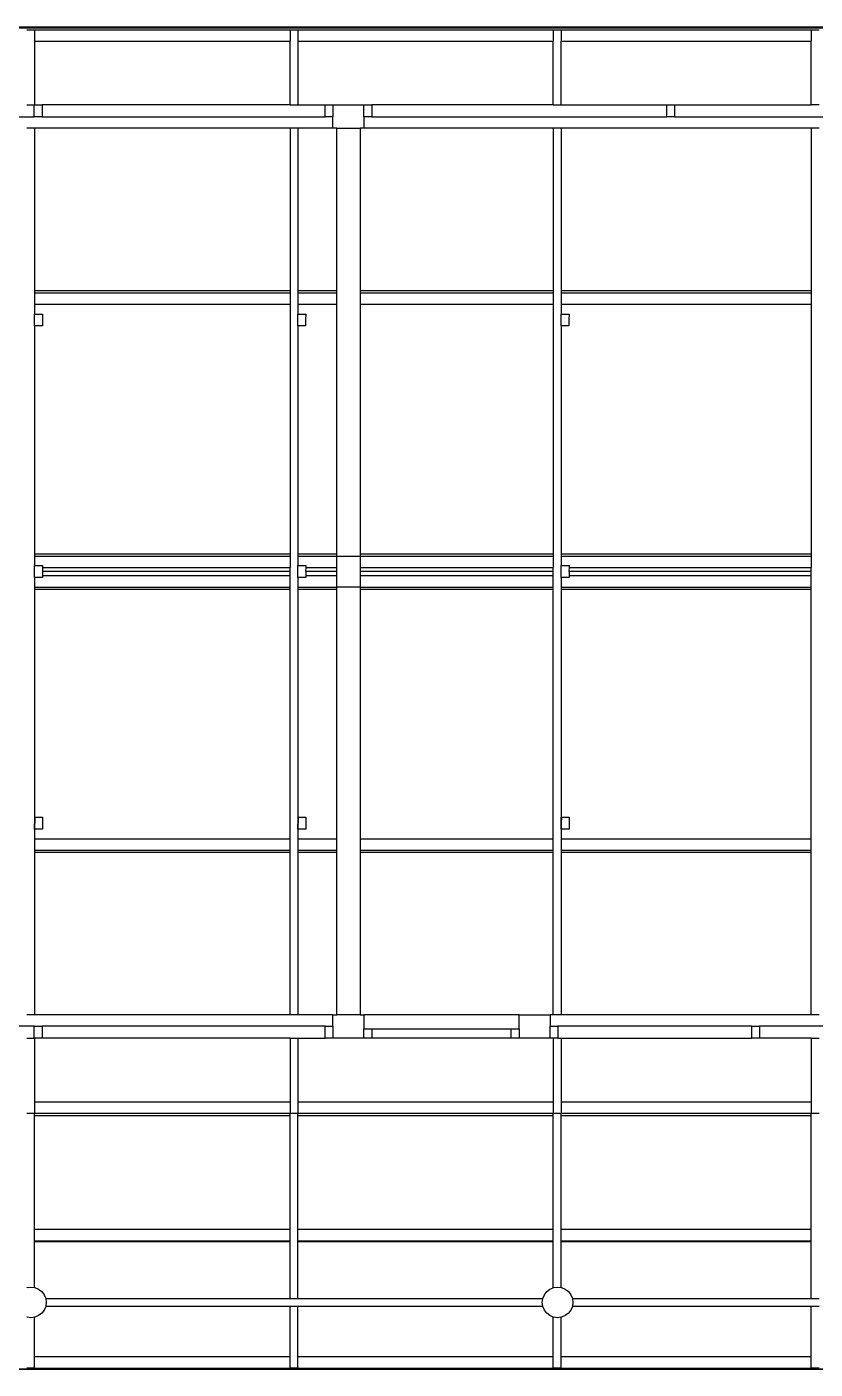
# Model space of a CAD drawing. Header units: metres. Extents: x 258817 to 259192, y 1878716 to 1878911.
# Drawn here: x 259021.87 to 259026.95, y 1878900.91 to 1878909.57 of the extents above; entities that cross this region are included whole.
import ezdxf

# ---------------------------------------------------------------- set-up
doc = ezdxf.new("R2010")
doc.units = ezdxf.units.M
doc.header["$MEASUREMENT"] = 0
doc.layers.add('SectionCutEdges', color=1, linetype='Continuous')

msp = doc.modelspace()

# ---------------------------------------------------------------- linework, layer by layer
for p, q in [((259011.66104, 1878909.57162), (259032.34104, 1878909.57162)), ((259011.66104, 1878909.5663), (259032.34104, 1878909.5663)), ((259021.87181, 1878909.55279), (259021.92261, 1878909.55279)), ((259021.92261, 1878909.55279), (259021.92261, 1878909.47934)), ((259021.92261, 1878909.55279), (259023.56931, 1878909.55279)), ((259023.56931, 1878909.55279), (259023.62011, 1878909.55279)), ((259023.56931, 1878909.55279), (259023.56931, 1878909.47934)), ((259023.62011, 1878909.55279), (259023.62011, 1878909.47934)), ((259023.62011, 1878909.55279), (259025.26681, 1878909.55279)), ((259025.26681, 1878909.55279), (259025.31761, 1878909.55279)), ((259025.26681, 1878909.55279), (259025.26681, 1878909.47934)), ((259025.31761, 1878909.55279), (259025.31761, 1878909.47934)), ((259025.31761, 1878909.55279), (259026.9292, 1878909.55279)), ((259026.9292, 1878909.55279), (259026.98, 1878909.55279)), ((259026.9292, 1878909.55279), (259026.9292, 1878909.47934)), ((259021.92261, 1878909.47934), (259023.56931, 1878909.47934)), ((259021.92261, 1878909.47934), (259021.92261, 1878909.06757)), ((259023.56931, 1878909.06757), (259023.56931, 1878909.47934)), ((259023.62011, 1878909.47934), (259025.26681, 1878909.47934)), ((259023.62011, 1878909.47934), (259023.62011, 1878909.06757)), ((259025.26681, 1878909.06757), (259025.26681, 1878909.47934)), ((259025.31761, 1878909.47934), (259026.9292, 1878909.47934)), ((259025.31761, 1878909.06757), (259025.31761, 1878909.47934)), ((259026.9292, 1878909.06757), (259026.9292, 1878909.47934)), ((259021.87181, 1878909.06757), (259021.92064, 1878909.06757)), ((259023.56931, 1878909.06757), (259021.97144, 1878909.06757)), ((259023.56931, 1878909.06757), (259023.62011, 1878909.06757)), ((259023.62011, 1878909.06757), (259023.79524, 1878909.06757)), ((259025.26681, 1878909.06757), (259024.09684, 1878909.06757)), ((259025.26681, 1878909.06757), (259025.31761, 1878909.06757)), ((259025.31761, 1878909.06757), (259025.99814, 1878909.06757)), ((259026.04894, 1878909.06757), (259026.9292, 1878909.06757)), ((259026.98, 1878909.06757), (259026.9292, 1878909.06757)), ((259021.92261, 1878908.91757), (259021.87181, 1878908.91757)), ((259023.56931, 1878908.91757), (259021.92261, 1878908.91757)), ((259021.92261, 1878908.91757), (259021.92261, 1878907.86869)), ((259023.56931, 1878908.91757), (259023.56931, 1878907.86869)), ((259023.62011, 1878908.91757), (259023.56931, 1878908.91757)), ((259023.84604, 1878908.91757), (259023.62011, 1878908.91757)), ((259023.62011, 1878908.91757), (259023.62011, 1878907.86869)), ((259025.26681, 1878908.91757), (259024.04604, 1878908.91757)), ((259025.26681, 1878908.91757), (259025.26681, 1878907.86869)), ((259025.31761, 1878908.91757), (259025.26681, 1878908.91757)), ((259026.9292, 1878908.91757), (259025.31761, 1878908.91757)), ((259025.31761, 1878908.91757), (259025.31761, 1878907.86869)), ((259026.9292, 1878908.91757), (259026.9292, 1878907.86869)), ((259026.98, 1878908.91757), (259026.9292, 1878908.91757)), ((259023.56931, 1878907.86869), (259021.92261, 1878907.86869)), ((259021.92261, 1878907.86869), (259021.92261, 1878907.85518)), ((259021.92261, 1878907.85518), (259023.56931, 1878907.85518)), ((259021.92261, 1878907.85518), (259021.92261, 1878907.78172)), ((259023.56931, 1878907.86869), (259023.56931, 1878907.85518)), ((259023.56931, 1878907.85518), (259023.56931, 1878907.78172)), ((259023.87104, 1878907.86869), (259023.62011, 1878907.86869)), ((259023.62011, 1878907.86869), (259023.62011, 1878907.85518)), ((259023.62011, 1878907.85518), (259023.87104, 1878907.85518)), ((259023.62011, 1878907.85518), (259023.62011, 1878907.78172)), ((259025.26681, 1878907.86869), (259024.02104, 1878907.86869)), ((259024.02104, 1878907.85518), (259025.26681, 1878907.85518)), ((259025.26681, 1878907.86869), (259025.26681, 1878907.85518)), ((259025.26681, 1878907.85518), (259025.26681, 1878907.78172)), ((259026.9292, 1878907.86869), (259025.31761, 1878907.86869)), ((259025.31761, 1878907.86869), (259025.31761, 1878907.85518)), ((259025.31761, 1878907.85518), (259026.9292, 1878907.85518)), ((259025.31761, 1878907.85518), (259025.31761, 1878907.78172)), ((259026.9292, 1878907.86869), (259026.9292, 1878907.85518)), ((259026.9292, 1878907.85518), (259026.9292, 1878907.78172)), ((259021.92261, 1878907.78172), (259023.56931, 1878907.78172)), ((259021.92261, 1878907.78172), (259021.92261, 1878907.719)), ((259023.56931, 1878907.78172), (259023.56931, 1878906.17107)), ((259023.62011, 1878907.78172), (259023.87104, 1878907.78172)), ((259023.62011, 1878907.78172), (259023.62011, 1878907.719)), ((259024.02104, 1878907.78172), (259025.26681, 1878907.78172)), ((259025.26681, 1878907.78172), (259025.26681, 1878906.17107)), ((259025.31761, 1878907.78172), (259026.9292, 1878907.78172)), ((259025.31761, 1878907.78172), (259025.31761, 1878907.719)), ((259026.9292, 1878907.78172), (259026.9292, 1878906.17107)), ((259021.92261, 1878907.6428), (259021.92261, 1878907.719)), ((259021.92261, 1878907.719), (259021.97341, 1878907.719)), ((259021.97341, 1878907.719), (259021.97261, 1878907.6809)), ((259021.97261, 1878907.6809), (259021.97267, 1878907.6809)), ((259021.97267, 1878907.6809), (259021.97267, 1878907.6428)), ((259023.62011, 1878907.6428), (259023.62011, 1878907.719)), ((259023.62011, 1878907.719), (259023.67091, 1878907.719)), ((259023.67091, 1878907.719), (259023.67011, 1878907.6809)), ((259023.67011, 1878907.6809), (259023.67017, 1878907.6809)), ((259023.67017, 1878907.6809), (259023.67017, 1878907.6428)), ((259025.31761, 1878907.6428), (259025.31761, 1878907.719)), ((259025.31761, 1878907.719), (259025.36841, 1878907.719)), ((259025.36841, 1878907.719), (259025.36761, 1878907.6809)), ((259025.36761, 1878907.6809), (259025.36767, 1878907.6809)), ((259025.36767, 1878907.6809), (259025.36767, 1878907.6428)), ((259021.97267, 1878907.6428), (259021.92261, 1878907.6428)), ((259021.92261, 1878907.6428), (259021.92261, 1878906.17107)), ((259023.67017, 1878907.6428), (259023.62011, 1878907.6428)), ((259023.62011, 1878907.6428), (259023.62011, 1878906.17107)), ((259025.36767, 1878907.6428), (259025.31761, 1878907.6428)), ((259025.31761, 1878907.6428), (259025.31761, 1878906.17107)), ((259021.92261, 1878906.17107), (259023.56931, 1878906.17107)), ((259021.92261, 1878906.17107), (259021.92261, 1878906.15757)), ((259021.92261, 1878906.15757), (259023.56931, 1878906.15757)), ((259021.92261, 1878906.15757), (259021.92261, 1878906.09567)), ((259021.92261, 1878906.01947), (259021.92261, 1878906.09567)), ((259021.92261, 1878906.09567), (259021.97341, 1878906.09567)), ((259021.97341, 1878906.09567), (259021.97317, 1878906.08411)), ((259023.56931, 1878906.17107), (259023.56931, 1878906.15757)), ((259023.56931, 1878906.15757), (259023.56931, 1878906.08411)), ((259023.62011, 1878906.17107), (259023.87104, 1878906.17107)), ((259023.62011, 1878906.17107), (259023.62011, 1878906.15757)), ((259023.62011, 1878906.15757), (259023.87104, 1878906.15757)), ((259023.62011, 1878906.15757), (259023.62011, 1878906.09567)), ((259023.62011, 1878906.01947), (259023.62011, 1878906.09567)), ((259023.62011, 1878906.09567), (259023.67091, 1878906.09567)), ((259023.67091, 1878906.09567), (259023.67067, 1878906.08411)), ((259024.02104, 1878906.17107), (259025.26681, 1878906.17107)), ((259024.02104, 1878906.15757), (259025.26681, 1878906.15757)), ((259025.26681, 1878906.17107), (259025.26681, 1878906.15757)), ((259025.26681, 1878906.15757), (259025.26681, 1878906.08411)), ((259025.31761, 1878906.17107), (259026.9292, 1878906.17107)), ((259025.31761, 1878906.17107), (259025.31761, 1878906.15757)), ((259025.31761, 1878906.15757), (259026.9292, 1878906.15757)), ((259025.31761, 1878906.15757), (259025.31761, 1878906.09567)), ((259025.31761, 1878906.01947), (259025.31761, 1878906.09567)), ((259025.31761, 1878906.09567), (259025.36841, 1878906.09567)), ((259025.36841, 1878906.09567), (259025.36817, 1878906.08411)), ((259026.9292, 1878906.17107), (259026.9292, 1878906.15757)), ((259026.9292, 1878906.15757), (259026.9292, 1878906.08411)), ((259021.97341, 1878906.01947), (259021.92261, 1878906.01947)), ((259021.92261, 1878906.01947), (259021.92261, 1878905.95757)), ((259021.97317, 1878906.08411), (259021.97261, 1878906.05757)), ((259021.97261, 1878906.05757), (259021.97341, 1878906.05757)), ((259021.97317, 1878906.08411), (259023.56931, 1878906.08411)), ((259023.56931, 1878906.05757), (259021.97341, 1878906.05757)), ((259021.97341, 1878906.05757), (259021.97341, 1878906.03103)), ((259021.97341, 1878906.03103), (259023.56931, 1878906.03103)), ((259021.97341, 1878906.03103), (259021.97341, 1878906.01947)), ((259023.56931, 1878906.05757), (259023.56931, 1878906.08411)), ((259023.56931, 1878906.03103), (259023.56931, 1878906.05757)), ((259023.56931, 1878905.95757), (259023.56931, 1878906.03103)), ((259023.67091, 1878906.01947), (259023.62011, 1878906.01947)), ((259023.62011, 1878906.01947), (259023.62011, 1878905.95757)), ((259023.67067, 1878906.08411), (259023.67011, 1878906.05757)), ((259023.67011, 1878906.05757), (259023.67091, 1878906.05757)), ((259023.67067, 1878906.08411), (259023.87104, 1878906.08411)), ((259023.87104, 1878906.05757), (259023.67091, 1878906.05757)), ((259023.67091, 1878906.05757), (259023.67091, 1878906.03103)), ((259023.67091, 1878906.03103), (259023.87104, 1878906.03103)), ((259023.67091, 1878906.03103), (259023.67091, 1878906.01947)), ((259024.02104, 1878906.08411), (259025.26681, 1878906.08411)), ((259025.26681, 1878906.05757), (259024.02104, 1878906.05757)), ((259024.02104, 1878906.03103), (259025.26681, 1878906.03103)), ((259025.26681, 1878906.05757), (259025.26681, 1878906.08411)), ((259025.26681, 1878906.03103), (259025.26681, 1878906.05757)), ((259025.26681, 1878905.95757), (259025.26681, 1878906.03103)), ((259025.36841, 1878906.01947), (259025.31761, 1878906.01947)), ((259025.31761, 1878906.01947), (259025.31761, 1878905.95757)), ((259025.36817, 1878906.08411), (259025.36761, 1878906.05757)), ((259025.36761, 1878906.05757), (259025.36841, 1878906.05757)), ((259025.36817, 1878906.08411), (259026.9292, 1878906.08411)), ((259026.9292, 1878906.05757), (259025.36841, 1878906.05757)), ((259025.36841, 1878906.05757), (259025.36841, 1878906.03103)), ((259025.36841, 1878906.03103), (259026.9292, 1878906.03103)), ((259025.36841, 1878906.03103), (259025.36841, 1878906.01947)), ((259026.9292, 1878906.05757), (259026.9292, 1878906.08411)), ((259026.9292, 1878906.03103), (259026.9292, 1878906.05757)), ((259026.9292, 1878905.95757), (259026.9292, 1878906.03103)), ((259021.92261, 1878905.95757), (259023.56931, 1878905.95757)), ((259021.92261, 1878905.95757), (259021.92261, 1878905.94406)), ((259021.92261, 1878905.94406), (259023.56931, 1878905.94406)), ((259021.92261, 1878905.94406), (259021.92261, 1878904.39613)), ((259023.56931, 1878905.94406), (259023.56931, 1878905.95757)), ((259023.56931, 1878904.33341), (259023.56931, 1878905.94406)), ((259023.62011, 1878905.95757), (259023.87104, 1878905.95757)), ((259023.62011, 1878905.95757), (259023.62011, 1878905.94406)), ((259023.62011, 1878905.94406), (259023.87104, 1878905.94406)), ((259023.62011, 1878905.94406), (259023.62011, 1878904.39613)), ((259024.02104, 1878905.95757), (259025.26681, 1878905.95757)), ((259024.02104, 1878905.94406), (259025.26681, 1878905.94406)), ((259025.26681, 1878905.94406), (259025.26681, 1878905.95757)), ((259025.26681, 1878904.33341), (259025.26681, 1878905.94406)), ((259025.31761, 1878905.95757), (259026.9292, 1878905.95757)), ((259025.31761, 1878905.95757), (259025.31761, 1878905.94406)), ((259025.31761, 1878905.94406), (259026.9292, 1878905.94406)), ((259025.31761, 1878905.94406), (259025.31761, 1878904.39613)), ((259026.9292, 1878905.94406), (259026.9292, 1878905.95757)), ((259026.9292, 1878904.33341), (259026.9292, 1878905.94406)), ((259021.92261, 1878904.39613), (259021.92335, 1878904.46625)), ((259021.92335, 1878904.47233), (259021.92341, 1878904.47233)), ((259021.92341, 1878904.47233), (259021.92335, 1878904.43423)), ((259021.92335, 1878904.46625), (259021.92335, 1878904.47233)), ((259021.92335, 1878904.46625), (259021.92341, 1878904.47233)), ((259021.92335, 1878904.43423), (259021.92335, 1878904.46625)), ((259021.92341, 1878904.47233), (259021.97341, 1878904.47233)), ((259021.97341, 1878904.47233), (259021.97341, 1878904.39613)), ((259023.62011, 1878904.39613), (259023.62085, 1878904.46625)), ((259023.62085, 1878904.47233), (259023.62091, 1878904.47233)), ((259023.62091, 1878904.47233), (259023.62085, 1878904.43423)), ((259023.62085, 1878904.46625), (259023.62085, 1878904.47233)), ((259023.62085, 1878904.46625), (259023.62091, 1878904.47233)), ((259023.62085, 1878904.43423), (259023.62085, 1878904.46625)), ((259023.62091, 1878904.47233), (259023.67091, 1878904.47233)), ((259023.67091, 1878904.47233), (259023.67091, 1878904.39613)), ((259025.31761, 1878904.39613), (259025.31835, 1878904.46625)), ((259025.31835, 1878904.47233), (259025.31841, 1878904.47233)), ((259025.31841, 1878904.47233), (259025.31835, 1878904.43423)), ((259025.31835, 1878904.46625), (259025.31835, 1878904.47233)), ((259025.31835, 1878904.46625), (259025.31841, 1878904.47233)), ((259025.31835, 1878904.43423), (259025.31835, 1878904.46625)), ((259025.31841, 1878904.47233), (259025.36841, 1878904.47233)), ((259025.36841, 1878904.47233), (259025.36841, 1878904.39613)), ((259021.97341, 1878904.39613), (259021.92261, 1878904.39613)), ((259021.92261, 1878904.39613), (259021.92261, 1878904.33341)), ((259023.67091, 1878904.39613), (259023.62011, 1878904.39613)), ((259023.62011, 1878904.39613), (259023.62011, 1878904.33341)), ((259025.36841, 1878904.39613), (259025.31761, 1878904.39613)), ((259025.31761, 1878904.39613), (259025.31761, 1878904.33341)), ((259021.92261, 1878904.33341), (259023.56931, 1878904.33341)), ((259021.92261, 1878904.33341), (259021.92261, 1878904.25995)), ((259023.56931, 1878904.25995), (259023.56931, 1878904.33341)), ((259023.62011, 1878904.33341), (259023.87104, 1878904.33341)), ((259023.62011, 1878904.33341), (259023.62011, 1878904.25995)), ((259024.02104, 1878904.33341), (259025.26681, 1878904.33341)), ((259025.26681, 1878904.25995), (259025.26681, 1878904.33341)), ((259025.31761, 1878904.33341), (259026.9292, 1878904.33341)), ((259025.31761, 1878904.33341), (259025.31761, 1878904.25995)), ((259026.9292, 1878904.25995), (259026.9292, 1878904.33341)), ((259021.92261, 1878904.25995), (259023.56931, 1878904.25995)), ((259021.92261, 1878904.25995), (259021.92261, 1878904.24645)), ((259021.92261, 1878904.24645), (259023.56931, 1878904.24645)), ((259021.92261, 1878904.24645), (259021.92261, 1878903.19757)), ((259023.56931, 1878904.24645), (259023.56931, 1878904.25995)), ((259023.56931, 1878903.19757), (259023.56931, 1878904.24645)), ((259023.62011, 1878904.25995), (259023.87104, 1878904.25995)), ((259023.62011, 1878904.25995), (259023.62011, 1878904.24645)), ((259023.62011, 1878904.24645), (259023.87104, 1878904.24645)), ((259023.62011, 1878904.24645), (259023.62011, 1878903.19757)), ((259024.02104, 1878904.25995), (259025.26681, 1878904.25995)), ((259024.02104, 1878904.24645), (259025.26681, 1878904.24645)), ((259025.26681, 1878904.24645), (259025.26681, 1878904.25995)), ((259025.26681, 1878903.19757), (259025.26681, 1878904.24645)), ((259025.31761, 1878904.25995), (259026.9292, 1878904.25995)), ((259025.31761, 1878904.25995), (259025.31761, 1878904.24645)), ((259025.31761, 1878904.24645), (259026.9292, 1878904.24645)), ((259025.31761, 1878904.24645), (259025.31761, 1878903.19757)), ((259026.9292, 1878904.24645), (259026.9292, 1878904.25995)), ((259026.9292, 1878903.19757), (259026.9292, 1878904.24645)), ((259021.92261, 1878903.19757), (259021.87181, 1878903.19757)), ((259023.56931, 1878903.19757), (259021.92261, 1878903.19757)), ((259023.62011, 1878903.19757), (259023.56931, 1878903.19757)), ((259023.84604, 1878903.19757), (259023.62011, 1878903.19757)), ((259025.04604, 1878903.19757), (259024.04604, 1878903.19757)), ((259025.26681, 1878903.19757), (259025.24604, 1878903.19757)), ((259025.31761, 1878903.19757), (259025.26681, 1878903.19757)), ((259026.9292, 1878903.19757), (259025.31761, 1878903.19757)), ((259026.98, 1878903.19757), (259026.9292, 1878903.19757)), ((259021.92064, 1878903.12377), (259020.09684, 1878903.12377)), ((259023.79524, 1878903.12377), (259021.97144, 1878903.12377)), ((259026.54564, 1878903.12377), (259025.29684, 1878903.12377)), ((259027.84524, 1878903.12377), (259026.59644, 1878903.12377)), ((259021.92261, 1878903.04757), (259021.92261, 1878902.6358)), ((259023.56931, 1878903.04757), (259023.56931, 1878902.6358)), ((259023.62011, 1878903.04757), (259023.62011, 1878902.6358)), ((259025.26681, 1878903.04757), (259025.26681, 1878902.6358)), ((259025.31761, 1878903.04757), (259025.31761, 1878902.6358)), ((259026.9292, 1878903.04757), (259026.9292, 1878902.6358)), ((259021.92261, 1878902.6358), (259023.56931, 1878902.6358)), ((259021.92261, 1878902.6358), (259021.92261, 1878902.56234)), ((259023.56931, 1878902.6358), (259023.56931, 1878902.56234)), ((259023.62011, 1878902.6358), (259025.26681, 1878902.6358)), ((259023.62011, 1878902.6358), (259023.62011, 1878902.56234)), ((259025.26681, 1878902.6358), (259025.26681, 1878902.56234)), ((259025.31761, 1878902.6358), (259026.9292, 1878902.6358)), ((259025.31761, 1878902.6358), (259025.31761, 1878902.56234)), ((259026.9292, 1878902.6358), (259026.9292, 1878902.56234)), ((259021.87181, 1878902.56234), (259021.92261, 1878902.56234)), ((259021.92261, 1878902.56234), (259023.56931, 1878902.56234)), ((259021.92261, 1878902.54884), (259021.92261, 1878902.56234)), ((259021.92261, 1878902.54884), (259023.56931, 1878902.54884)), ((259021.92261, 1878901.81591), (259021.92261, 1878902.54884)), ((259023.56931, 1878902.56234), (259023.62011, 1878902.56234)), ((259023.56931, 1878902.54884), (259023.56931, 1878902.56234)), ((259023.56931, 1878901.81591), (259023.56931, 1878902.54884)), ((259023.62011, 1878902.56234), (259025.26681, 1878902.56234)), ((259023.62011, 1878902.54884), (259023.62011, 1878902.56234)), ((259023.62011, 1878902.54884), (259025.26681, 1878902.54884)), ((259023.62011, 1878901.81591), (259023.62011, 1878902.54884)), ((259025.26681, 1878902.56234), (259025.31761, 1878902.56234)), ((259025.26681, 1878902.54884), (259025.26681, 1878902.56234)), ((259025.26681, 1878901.81591), (259025.26681, 1878902.54884)), ((259025.31761, 1878902.56234), (259026.9292, 1878902.56234)), ((259025.31761, 1878902.54884), (259025.31761, 1878902.56234)), ((259025.31761, 1878902.54884), (259026.9292, 1878902.54884)), ((259025.31761, 1878901.81591), (259025.31761, 1878902.54884)), ((259026.9292, 1878902.56234), (259026.98, 1878902.56234)), ((259026.9292, 1878902.54884), (259026.9292, 1878902.56234)), ((259026.9292, 1878901.81591), (259026.9292, 1878902.54884)), ((259021.92261, 1878901.81591), (259023.56931, 1878901.81591)), ((259021.92261, 1878901.73995), (259021.92261, 1878901.81591)), ((259023.56931, 1878901.73995), (259023.56931, 1878901.81591)), ((259023.62011, 1878901.81591), (259025.26681, 1878901.81591)), ((259023.62011, 1878901.73995), (259023.62011, 1878901.81591)), ((259025.26681, 1878901.73995), (259025.26681, 1878901.81591)), ((259025.31761, 1878901.81591), (259026.9292, 1878901.81591)), ((259025.31761, 1878901.73995), (259025.31761, 1878901.81591)), ((259026.9292, 1878901.73995), (259026.9292, 1878901.81591)), ((259021.92261, 1878901.73995), (259023.56931, 1878901.73995)), ((259021.92261, 1878901.73589), (259021.92261, 1878901.73995)), ((259021.92261, 1878901.73589), (259023.56931, 1878901.73589)), ((259021.92261, 1878901.43807), (259021.92261, 1878901.73589)), ((259023.56931, 1878901.73589), (259023.56931, 1878901.73995)), ((259023.56931, 1878901.36797), (259023.56931, 1878901.73589)), ((259023.62011, 1878901.73995), (259025.26681, 1878901.73995)), ((259023.62011, 1878901.73589), (259023.62011, 1878901.73995)), ((259023.62011, 1878901.73589), (259025.26681, 1878901.73589)), ((259023.62011, 1878901.36797), (259023.62011, 1878901.73589)), ((259025.26681, 1878901.73589), (259025.26681, 1878901.73995)), ((259025.26681, 1878901.43695), (259025.26681, 1878901.73589)), ((259025.31761, 1878901.73995), (259026.9292, 1878901.73995)), ((259025.31761, 1878901.73589), (259025.31761, 1878901.73995)), ((259025.31761, 1878901.73589), (259026.9292, 1878901.73589)), ((259025.31761, 1878901.43807), (259025.31761, 1878901.73589)), ((259026.9292, 1878901.73589), (259026.9292, 1878901.73995)), ((259026.9292, 1878901.36797), (259026.9292, 1878901.73589)), ((259021.99454, 1878901.36797), (259023.56931, 1878901.36797)), ((259023.56931, 1878901.36797), (259023.62011, 1878901.36797)), ((259023.62011, 1878901.36797), (259025.19909, 1878901.36797)), ((259025.38954, 1878901.36797), (259026.9292, 1878901.36797)), ((259026.9292, 1878901.36797), (259026.98, 1878901.36797)), ((259021.92261, 1878900.99352), (259021.92261, 1878901.24707)), ((259021.99454, 1878901.31717), (259023.56931, 1878901.31717)), ((259023.56931, 1878900.99352), (259023.56931, 1878901.31717)), ((259023.56931, 1878901.31717), (259023.62011, 1878901.31717)), ((259023.62011, 1878900.99352), (259023.62011, 1878901.31717)), ((259023.62011, 1878901.31717), (259025.19909, 1878901.31717)), ((259025.26681, 1878900.99352), (259025.26681, 1878901.24819)), ((259025.31761, 1878900.99352), (259025.31761, 1878901.24707)), ((259025.38954, 1878901.31717), (259026.9292, 1878901.31717)), ((259026.9292, 1878900.99352), (259026.9292, 1878901.31717)), ((259026.9292, 1878901.31717), (259026.98, 1878901.31717)), ((259021.92261, 1878900.99352), (259023.56931, 1878900.99352)), ((259021.92261, 1878900.91757), (259021.92261, 1878900.99352)), ((259023.56931, 1878900.91757), (259023.56931, 1878900.99352)), ((259023.62011, 1878900.99352), (259025.26681, 1878900.99352)), ((259023.62011, 1878900.91757), (259023.62011, 1878900.99352)), ((259025.26681, 1878900.91757), (259025.26681, 1878900.99352)), ((259025.31761, 1878900.99352), (259026.9292, 1878900.99352)), ((259025.31761, 1878900.91757), (259025.31761, 1878900.99352)), ((259026.9292, 1878900.91757), (259026.9292, 1878900.99352)), ((259011.66104, 1878900.91351), (259032.34104, 1878900.91351)), ((259011.66104, 1878900.91187), (259032.34104, 1878900.91187)), ((259021.92261, 1878900.91757), (259021.87181, 1878900.91757)), ((259021.92261, 1878900.91757), (259023.56931, 1878900.91757)), ((259023.62011, 1878900.91757), (259023.56931, 1878900.91757)), ((259023.62011, 1878900.91757), (259025.26681, 1878900.91757)), ((259025.31761, 1878900.91757), (259025.26681, 1878900.91757)), ((259025.31761, 1878900.91757), (259026.9292, 1878900.91757)), ((259026.98, 1878900.91757), (259026.9292, 1878900.91757))]:
    msp.add_line(p, q)
at = {"layer": 'SectionCutEdges'}
for p, q in [((259021.92064, 1878908.99137), (259021.92064, 1878909.06757)), ((259021.92064, 1878909.06757), (259021.92261, 1878909.06757)), ((259021.92261, 1878909.06757), (259021.97144, 1878909.06757)), ((259021.97144, 1878909.06757), (259021.97144, 1878908.99137)), ((259023.79524, 1878908.99137), (259023.79524, 1878909.06757)), ((259023.79524, 1878909.06757), (259023.84604, 1878909.06757)), ((259023.84604, 1878909.06757), (259024.04604, 1878909.06757)), ((259023.84604, 1878909.06757), (259023.84604, 1878908.99137)), ((259024.04604, 1878909.06757), (259024.09684, 1878909.06757)), ((259024.04604, 1878908.99137), (259024.04604, 1878909.06757)), ((259024.09684, 1878909.06757), (259024.09684, 1878908.99137)), ((259025.99814, 1878908.99137), (259025.99814, 1878909.06757)), ((259025.99814, 1878909.06757), (259026.04894, 1878909.06757)), ((259026.04894, 1878909.06757), (259026.04894, 1878908.99137)), ((259020.09684, 1878908.99137), (259021.92064, 1878908.99137)), ((259021.97144, 1878908.99137), (259021.92064, 1878908.99137)), ((259021.97144, 1878908.99137), (259023.79524, 1878908.99137)), ((259023.84604, 1878908.99137), (259023.79524, 1878908.99137)), ((259023.84604, 1878908.91757), (259023.84604, 1878908.99137)), ((259024.04604, 1878908.99137), (259024.04604, 1878908.91757)), ((259024.09684, 1878908.99137), (259024.04604, 1878908.99137)), ((259024.09684, 1878908.99137), (259025.99814, 1878908.99137)), ((259026.04894, 1878908.99137), (259025.99814, 1878908.99137)), ((259026.04894, 1878908.99137), (259027.79104, 1878908.99137)), ((259023.87104, 1878908.91757), (259023.84604, 1878908.91757)), ((259023.87104, 1878908.91757), (259024.02104, 1878908.91757)), ((259023.87104, 1878907.86869), (259023.87104, 1878908.91757)), ((259024.04604, 1878908.91757), (259024.02104, 1878908.91757)), ((259024.02104, 1878908.91757), (259024.02104, 1878907.86869)), ((259023.87104, 1878907.85518), (259023.87104, 1878907.86869)), ((259023.87104, 1878907.78172), (259023.87104, 1878907.85518)), ((259024.02104, 1878907.86869), (259024.02104, 1878907.85518)), ((259024.02104, 1878907.85518), (259024.02104, 1878907.78172)), ((259023.87104, 1878906.17107), (259023.87104, 1878907.78172)), ((259024.02104, 1878907.78172), (259024.02104, 1878906.17107)), ((259023.87104, 1878906.15757), (259023.87104, 1878906.17107)), ((259023.87104, 1878906.15757), (259024.02104, 1878906.15757)), ((259023.87104, 1878906.08411), (259023.87104, 1878906.15757)), ((259024.02104, 1878906.17107), (259024.02104, 1878906.15757)), ((259024.02104, 1878906.15757), (259024.02104, 1878906.08411)), ((259023.87104, 1878906.05757), (259023.87104, 1878906.08411)), ((259023.87104, 1878906.03103), (259023.87104, 1878906.05757)), ((259023.87104, 1878905.95757), (259023.87104, 1878906.03103)), ((259024.02104, 1878906.08411), (259024.02104, 1878906.05757)), ((259024.02104, 1878906.05757), (259024.02104, 1878906.03103)), ((259024.02104, 1878906.03103), (259024.02104, 1878905.95757)), ((259024.02104, 1878905.95757), (259023.87104, 1878905.95757)), ((259023.87104, 1878905.94406), (259023.87104, 1878905.95757)), ((259023.87104, 1878904.33341), (259023.87104, 1878905.94406)), ((259024.02104, 1878905.95757), (259024.02104, 1878905.94406)), ((259024.02104, 1878905.94406), (259024.02104, 1878904.33341)), ((259023.87104, 1878904.25995), (259023.87104, 1878904.33341)), ((259024.02104, 1878904.33341), (259024.02104, 1878904.25995)), ((259023.87104, 1878904.24645), (259023.87104, 1878904.25995)), ((259023.87104, 1878903.19757), (259023.87104, 1878904.24645)), ((259024.02104, 1878904.25995), (259024.02104, 1878904.24645)), ((259024.02104, 1878904.24645), (259024.02104, 1878903.19757)), ((259023.84604, 1878903.19757), (259023.87104, 1878903.19757)), ((259023.84604, 1878903.12377), (259023.84604, 1878903.19757)), ((259024.02104, 1878903.19757), (259023.87104, 1878903.19757)), ((259024.02104, 1878903.19757), (259024.04604, 1878903.19757)), ((259024.04604, 1878903.19757), (259024.04604, 1878903.10757)), ((259025.04604, 1878903.19757), (259025.24604, 1878903.19757)), ((259025.04604, 1878903.10757), (259025.04604, 1878903.19757)), ((259025.24604, 1878903.19757), (259025.24604, 1878903.12377)), ((259021.92064, 1878903.04757), (259021.92064, 1878903.12377)), ((259021.92064, 1878903.12377), (259021.97144, 1878903.12377)), ((259021.97144, 1878903.12377), (259021.97144, 1878903.04757)), ((259023.79524, 1878903.04757), (259023.79524, 1878903.12377)), ((259023.79524, 1878903.12377), (259023.84604, 1878903.12377)), ((259023.84604, 1878903.12377), (259023.84604, 1878903.04757)), ((259024.04604, 1878903.04757), (259024.04604, 1878903.10757)), ((259024.04604, 1878903.10757), (259024.09604, 1878903.10757)), ((259024.09604, 1878903.10757), (259024.99604, 1878903.10757)), ((259024.09604, 1878903.10757), (259024.09604, 1878903.04757)), ((259024.99604, 1878903.04757), (259024.99604, 1878903.10757)), ((259024.99604, 1878903.10757), (259025.04604, 1878903.10757)), ((259025.04604, 1878903.10757), (259025.04604, 1878903.04757)), ((259025.24604, 1878903.12377), (259025.29684, 1878903.12377)), ((259025.24604, 1878903.04757), (259025.24604, 1878903.12377)), ((259025.29684, 1878903.12377), (259025.29684, 1878903.04757)), ((259026.54564, 1878903.12377), (259026.59644, 1878903.12377)), ((259026.54564, 1878903.04757), (259026.54564, 1878903.12377)), ((259026.59644, 1878903.12377), (259026.59644, 1878903.04757)), ((259021.87181, 1878903.04757), (259021.92064, 1878903.04757)), ((259021.92261, 1878903.04757), (259021.92064, 1878903.04757)), ((259021.97144, 1878903.04757), (259021.92261, 1878903.04757)), ((259023.56931, 1878903.04757), (259021.97144, 1878903.04757)), ((259023.56931, 1878903.04757), (259023.62011, 1878903.04757)), ((259023.62011, 1878903.04757), (259023.79524, 1878903.04757)), ((259023.84604, 1878903.04757), (259023.79524, 1878903.04757)), ((259024.04604, 1878903.04757), (259023.84604, 1878903.04757)), ((259024.09604, 1878903.04757), (259024.04604, 1878903.04757)), ((259024.99604, 1878903.04757), (259024.09604, 1878903.04757)), ((259025.04604, 1878903.04757), (259024.99604, 1878903.04757)), ((259025.24604, 1878903.04757), (259025.04604, 1878903.04757)), ((259025.26681, 1878903.04757), (259025.24604, 1878903.04757)), ((259025.29684, 1878903.04757), (259025.26681, 1878903.04757)), ((259025.29684, 1878903.04757), (259025.31761, 1878903.04757)), ((259025.31761, 1878903.04757), (259026.54564, 1878903.04757)), ((259026.59644, 1878903.04757), (259026.54564, 1878903.04757)), ((259026.9292, 1878903.04757), (259026.59644, 1878903.04757)), ((259026.9292, 1878903.04757), (259026.98, 1878903.04757)), ((259021.87181, 1878901.43695), (259021.87381, 1878901.43778)), ((259021.87381, 1878901.43778), (259021.89932, 1878901.44114)), ((259021.89932, 1878901.44114), (259021.92261, 1878901.43807)), ((259021.92261, 1878901.43807), (259021.92483, 1878901.43778)), ((259021.92483, 1878901.43778), (259021.9486, 1878901.42793)), ((259021.9486, 1878901.42793), (259021.96902, 1878901.41227)), ((259021.96902, 1878901.41227), (259021.98468, 1878901.39185)), ((259025.20896, 1878901.39185), (259025.22462, 1878901.41227)), ((259025.22462, 1878901.41227), (259025.24503, 1878901.42793)), ((259025.24503, 1878901.42793), (259025.26681, 1878901.43695)), ((259025.26681, 1878901.43695), (259025.26881, 1878901.43778)), ((259025.26881, 1878901.43778), (259025.29432, 1878901.44114)), ((259025.29432, 1878901.44114), (259025.31761, 1878901.43807)), ((259025.31761, 1878901.43807), (259025.31983, 1878901.43778)), ((259025.31983, 1878901.43778), (259025.3436, 1878901.42793)), ((259025.3436, 1878901.42793), (259025.36402, 1878901.41227)), ((259025.36402, 1878901.41227), (259025.37968, 1878901.39185)), ((259021.98468, 1878901.39185), (259021.99453, 1878901.36808)), ((259021.99453, 1878901.36808), (259021.99454, 1878901.36797)), ((259021.99454, 1878901.36797), (259021.99789, 1878901.34257)), ((259021.99789, 1878901.34257), (259021.99454, 1878901.31717)), ((259025.19575, 1878901.34257), (259025.19909, 1878901.36797)), ((259025.19909, 1878901.31717), (259025.19575, 1878901.34257)), ((259025.19909, 1878901.36797), (259025.19911, 1878901.36808)), ((259025.19911, 1878901.36808), (259025.20896, 1878901.39185)), ((259025.37968, 1878901.39185), (259025.38953, 1878901.36808)), ((259025.38953, 1878901.36808), (259025.38954, 1878901.36797)), ((259025.38954, 1878901.36797), (259025.39289, 1878901.34257)), ((259025.39289, 1878901.34257), (259025.38954, 1878901.31717)), ((259021.87381, 1878901.24736), (259021.87181, 1878901.24819)), ((259021.89932, 1878901.244), (259021.87381, 1878901.24736)), ((259021.92261, 1878901.24707), (259021.89932, 1878901.244)), ((259021.92483, 1878901.24736), (259021.92261, 1878901.24707)), ((259021.9486, 1878901.25721), (259021.92483, 1878901.24736)), ((259021.96902, 1878901.27287), (259021.9486, 1878901.25721)), ((259021.98468, 1878901.29328), (259021.96902, 1878901.27287)), ((259021.99453, 1878901.31706), (259021.98468, 1878901.29328)), ((259021.99454, 1878901.31717), (259021.99453, 1878901.31706)), ((259025.19911, 1878901.31706), (259025.19909, 1878901.31717)), ((259025.20896, 1878901.29328), (259025.19911, 1878901.31706)), ((259025.22462, 1878901.27287), (259025.20896, 1878901.29328)), ((259025.24503, 1878901.25721), (259025.22462, 1878901.27287)), ((259025.26681, 1878901.24819), (259025.24503, 1878901.25721)), ((259025.26881, 1878901.24736), (259025.26681, 1878901.24819)), ((259025.29432, 1878901.244), (259025.26881, 1878901.24736)), ((259025.31761, 1878901.24707), (259025.29432, 1878901.244)), ((259025.31983, 1878901.24736), (259025.31761, 1878901.24707)), ((259025.3436, 1878901.25721), (259025.31983, 1878901.24736)), ((259025.36402, 1878901.27287), (259025.3436, 1878901.25721)), ((259025.37968, 1878901.29328), (259025.36402, 1878901.27287)), ((259025.38953, 1878901.31706), (259025.37968, 1878901.29328)), ((259025.38954, 1878901.31717), (259025.38953, 1878901.31706))]:
    msp.add_line(p, q, dxfattribs=at)

doc.saveas('drawing.dxf')
